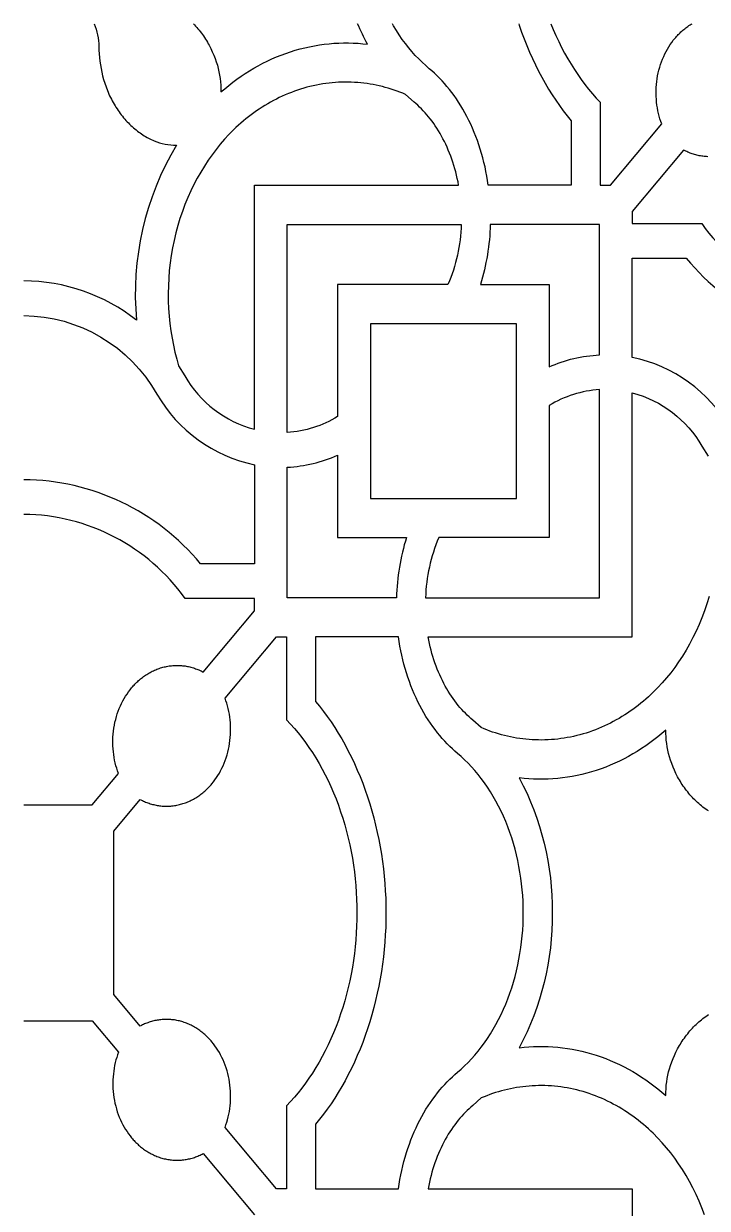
# Model space of a CAD drawing. Extents: x 59271 to 61367, y 41180 to 44085.
# Drawn here: x 59271.3 to 59394, y 43872 to 44084.6 of the extents above; entities that cross this region are included whole.
import ezdxf

# ---------------------------------------------------------------- set-up
doc = ezdxf.new("R2010")
doc.units = 0
doc.layers.get('0').update_dxf_attribs({"linetype": 'CONTINUOUS'})

msp = doc.modelspace()

# ---------------------------------------------------------------- linework, layer by layer
for points in [[(59283.94, 44084.61, -0.072892), (59284.79, 44080.52), (59284.79, 44079.87), (59284.82, 44079.22), (59284.87, 44078.56), (59284.94, 44077.89), (59285.03, 44077.23), (59285.15, 44076.56), (59285.28, 44075.89), (59285.44, 44075.23), (59285.62, 44074.57), (59285.82, 44073.91), (59286.05, 44073.26), (59286.29, 44072.62), (59286.43, 44072.31), (59286.56, 44071.99), (59286.7, 44071.68), (59286.85, 44071.38), (59287.01, 44071.07), (59287.16, 44070.77), (59287.33, 44070.47), (59287.49, 44070.18), (59287.67, 44069.89), (59287.84, 44069.61), (59288.03, 44069.33), (59288.21, 44069.05), (59288.4, 44068.78), (59288.6, 44068.51), (59288.8, 44068.25), (59289, 44067.99), (59289.21, 44067.74), (59289.42, 44067.5), (59289.63, 44067.26), (59289.85, 44067.02), (59290.07, 44066.79), (59290.29, 44066.57), (59290.52, 44066.35), (59290.75, 44066.14), (59290.98, 44065.93), (59291.22, 44065.73), (59291.46, 44065.54), (59291.7, 44065.35), (59291.94, 44065.17), (59292.18, 44065), (59292.43, 44064.83), (59292.67, 44064.66), (59292.92, 44064.51), (59293.17, 44064.36), (59293.42, 44064.21), (59293.67, 44064.07), (59293.93, 44063.94), (59294.18, 44063.82), (59294.43, 44063.7), (59294.69, 44063.58, 0.091636), (59298.7, 44062.81, 0.159593), (59291.53, 44031.37, 0.16816), (59271.27, 44038.44)], [(59301.75, 44084.61), (59301.92, 44084.43), (59302.14, 44084.2), (59302.35, 44083.95), (59302.56, 44083.71), (59302.77, 44083.45), (59302.97, 44083.2), (59303.17, 44082.94), (59303.36, 44082.67), (59303.55, 44082.41), (59303.73, 44082.14), (59303.91, 44081.86), (59304.08, 44081.58), (59304.25, 44081.3), (59304.41, 44081.02), (59304.57, 44080.73), (59304.86, 44080.15), (59305.14, 44079.56), (59305.4, 44078.97), (59305.63, 44078.37), (59305.85, 44077.77), (59306.04, 44077.16, -0.065359), (59306.69, 44072.36), (59307.39, 44072.95), (59308.09, 44073.53), (59308.81, 44074.1), (59309.55, 44074.64), (59310.29, 44075.17), (59311.05, 44075.67), (59311.82, 44076.16), (59312.6, 44076.63), (59313.39, 44077.07), (59314.2, 44077.5), (59315.01, 44077.9), (59315.83, 44078.28), (59316.65, 44078.64), (59317.49, 44078.98), (59318.33, 44079.29), (59319.18, 44079.58), (59320.03, 44079.84), (59320.89, 44080.08), (59321.75, 44080.3), (59322.62, 44080.49), (59323.49, 44080.66), (59324.36, 44080.81), (59325.23, 44080.93), (59326.1, 44081.02), (59326.97, 44081.09), (59327.84, 44081.14), (59328.71, 44081.16), (59329.57, 44081.16), (59330.44, 44081.14), (59331.3, 44081.09), (59332.15, 44081.02), (59333, 44080.93, -0.020138), (59331.23, 44084.61)], [(59394.12, 44060.74), (59393.9, 44060.75), (59393.68, 44060.76), (59393.46, 44060.78), (59393.24, 44060.81), (59393.02, 44060.84), (59392.8, 44060.87), (59392.59, 44060.91), (59392.38, 44060.96), (59392.16, 44061.01), (59391.95, 44061.06), (59391.74, 44061.12), (59391.54, 44061.18), (59391.33, 44061.25), (59391.13, 44061.32), (59390.93, 44061.4), (59390.73, 44061.47), (59390.53, 44061.56), (59390.34, 44061.65), (59390.14, 44061.74), (59389.95, 44061.83), (59389.77, 44061.93), (59380.56, 44050.92), (59380.56, 44048.72), (59393.02, 44048.72, 0.240747), (59422, 44033.63, 0.013206)], [(59271.27, 44032.22, -0.26745), (59295.2, 44018.11, 0.215544), (59312.71, 44005.44), (59312.71, 43987.66), (59303.02, 43987.66, 0.222359), (59271.27, 44002.75), (59271.27, 44002.75)], [(59394.33, 43981.8), (59393.94, 43980.5), (59393.51, 43979.23), (59393.04, 43977.98), (59392.54, 43976.76), (59392, 43975.56), (59391.44, 43974.4), (59390.84, 43973.26), (59390.21, 43972.16), (59389.56, 43971.09), (59388.88, 43970.06), (59388.17, 43969.07), (59387.45, 43968.11), (59386.7, 43967.19), (59385.94, 43966.3), (59385.13, 43965.43), (59384.3, 43964.59), (59383.87, 43964.18), (59383.44, 43963.78), (59382.99, 43963.38), (59382.54, 43963), (59382.08, 43962.62), (59381.62, 43962.25), (59381.15, 43961.89), (59380.67, 43961.53), (59380.19, 43961.19), (59379.7, 43960.86), (59379.2, 43960.53), (59378.69, 43960.22), (59378.19, 43959.91), (59377.67, 43959.62), (59377.15, 43959.33), (59376.63, 43959.06), (59376.1, 43958.8), (59375.56, 43958.55), (59375.02, 43958.31), (59374.48, 43958.08), (59373.93, 43957.86), (59373.38, 43957.65), (59372.83, 43957.46), (59372.27, 43957.28), (59371.71, 43957.11), (59371.15, 43956.95), (59370.58, 43956.81), (59370.02, 43956.67), (59369.45, 43956.55), (59368.88, 43956.45), (59368.31, 43956.35), (59367.74, 43956.27), (59367.16, 43956.19), (59366.59, 43956.14), (59366.02, 43956.09), (59365.44, 43956.06), (59364.87, 43956.03), (59364.3, 43956.02), (59363.73, 43956.03), (59363.16, 43956.04), (59362.59, 43956.07), (59362.03, 43956.11), (59361.46, 43956.16), (59360.9, 43956.22), (59360.35, 43956.3), (59359.79, 43956.38), (59359.24, 43956.48), (59358.69, 43956.59), (59358.14, 43956.71), (59357.6, 43956.84), (59357.06, 43956.98), (59356.53, 43957.13), (59356, 43957.29), (59355.47, 43957.46), (59354.95, 43957.64), (59354.44, 43957.84), (59353.93, 43958.04), (59353.43, 43958.25), (59351.91, 43959.6), (59351.57, 43959.89), (59351.24, 43960.19), (59350.91, 43960.5), (59350.58, 43960.83), (59350.25, 43961.16), (59349.93, 43961.51), (59349.61, 43961.88), (59349.29, 43962.25), (59348.98, 43962.64), (59348.68, 43963.04), (59348.38, 43963.46), (59348.08, 43963.88), (59347.79, 43964.32), (59347.51, 43964.77), (59347.24, 43965.23), (59346.97, 43965.7), (59346.71, 43966.19), (59346.45, 43966.68), (59346.21, 43967.19), (59345.97, 43967.71), (59345.74, 43968.23), (59345.52, 43968.77), (59345.31, 43969.31), (59345.11, 43969.86), (59344.92, 43970.42), (59344.74, 43970.99), (59344.57, 43971.57), (59344.42, 43972.15), (59344.27, 43972.74), (59344.13, 43973.33), (59344.01, 43973.93), (59343.89, 43974.53), (59380.56, 43974.53), (59380.56, 44018.35, -0.200602), (59393.05, 44008.78), (59394.19, 44006.96)], [(59271.27, 43944.38), (59283.55, 43944.38), (59288.28, 43950.03), (59288.12, 43950.49), (59287.97, 43950.95), (59287.83, 43951.42), (59287.71, 43951.91), (59287.6, 43952.4), (59287.51, 43952.9), (59287.43, 43953.41), (59287.37, 43953.92), (59287.32, 43954.45), (59287.29, 43954.97), (59287.28, 43955.5), (59287.28, 43956.03), (59287.3, 43956.56), (59287.34, 43957.09), (59287.39, 43957.62), (59287.47, 43958.15), (59287.56, 43958.68), (59287.66, 43959.2), (59287.79, 43959.71), (59287.93, 43960.22), (59288.08, 43960.71), (59288.25, 43961.2), (59288.44, 43961.68), (59288.64, 43962.15), (59288.85, 43962.6), (59289.07, 43963.04), (59289.31, 43963.47), (59289.56, 43963.88), (59289.82, 43964.28), (59290.09, 43964.67), (59290.37, 43965.04), (59290.65, 43965.39), (59290.8, 43965.56), (59290.95, 43965.73), (59291.1, 43965.9), (59291.25, 43966.06), (59291.41, 43966.22), (59291.58, 43966.38), (59291.74, 43966.54), (59291.91, 43966.69), (59292.08, 43966.84), (59292.26, 43966.99), (59292.43, 43967.13), (59292.62, 43967.27), (59292.8, 43967.41), (59292.99, 43967.54), (59293.17, 43967.67), (59293.37, 43967.8), (59293.56, 43967.92), (59293.76, 43968.04), (59293.95, 43968.15), (59294.16, 43968.26), (59294.36, 43968.36), (59294.56, 43968.46), (59294.77, 43968.56), (59294.98, 43968.65), (59295.19, 43968.73), (59295.4, 43968.81), (59295.62, 43968.89), (59295.83, 43968.96), (59296.05, 43969.03), (59296.27, 43969.09), (59296.49, 43969.14), (59296.71, 43969.19), (59296.93, 43969.24), (59297.15, 43969.28), (59297.37, 43969.32), (59297.59, 43969.35), (59297.81, 43969.37), (59298.04, 43969.39), (59298.26, 43969.41), (59298.48, 43969.42), (59298.7, 43969.42), (59298.93, 43969.42), (59299.15, 43969.42), (59299.37, 43969.41), (59299.59, 43969.39), (59299.81, 43969.37), (59300.03, 43969.35), (59300.24, 43969.32), (59300.46, 43969.28), (59300.68, 43969.24), (59300.89, 43969.2), (59301.1, 43969.15), (59301.31, 43969.09), (59301.52, 43969.03), (59301.73, 43968.97), (59301.93, 43968.9), (59302.14, 43968.83), (59302.34, 43968.76), (59302.54, 43968.68), (59302.73, 43968.6), (59302.93, 43968.51), (59303.12, 43968.42), (59303.31, 43968.32), (59303.5, 43968.23), (59312.71, 43979.23), (59312.71, 43981.43), (59300.25, 43981.43, 0.240747), (59271.27, 43996.53)], [(59394.26, 43943.29), (59394, 43943.46), (59393.74, 43943.63), (59393.49, 43943.82), (59393.24, 43944), (59392.99, 43944.2), (59392.74, 43944.4), (59392.5, 43944.61), (59392.26, 43944.82), (59392.03, 43945.04), (59391.8, 43945.26), (59391.57, 43945.49), (59391.35, 43945.72), (59391.13, 43945.96), (59390.91, 43946.2), (59390.7, 43946.45), (59390.5, 43946.7), (59390.29, 43946.96), (59390.1, 43947.22), (59389.91, 43947.48), (59389.72, 43947.75), (59389.54, 43948.02), (59389.36, 43948.29), (59389.19, 43948.57), (59389.02, 43948.85), (59388.86, 43949.14), (59388.7, 43949.42), (59388.4, 43950), (59388.12, 43950.59), (59387.87, 43951.18), (59387.63, 43951.78), (59387.42, 43952.39), (59387.22, 43952.99, -0.065359), (59386.57, 43957.8), (59385.88, 43957.2), (59385.17, 43956.62), (59384.45, 43956.06), (59383.72, 43955.51), (59382.97, 43954.99), (59382.21, 43954.48), (59381.44, 43953.99), (59380.66, 43953.53), (59379.87, 43953.08), (59379.07, 43952.66), (59378.26, 43952.25), (59377.44, 43951.87), (59376.61, 43951.51), (59375.78, 43951.18), (59374.94, 43950.87), (59374.09, 43950.58), (59373.23, 43950.31), (59372.38, 43950.07), (59371.51, 43949.85), (59370.65, 43949.66), (59369.78, 43949.49), (59368.91, 43949.35), (59368.04, 43949.23), (59367.17, 43949.13), (59366.3, 43949.06), (59365.43, 43949.01), (59364.56, 43948.99), (59363.69, 43948.99), (59362.83, 43949.02), (59361.97, 43949.06), (59361.11, 43949.13), (59360.26, 43949.23, -0.124595), (59366.19, 43925.01, -0.124595), (59360.26, 43900.78), (59361.11, 43900.88), (59361.97, 43900.95), (59362.83, 43901), (59363.69, 43901.02), (59364.56, 43901.02), (59365.43, 43901), (59366.3, 43900.95), (59367.17, 43900.88), (59368.04, 43900.79), (59368.91, 43900.67), (59369.78, 43900.52), (59370.65, 43900.35), (59371.51, 43900.16), (59372.38, 43899.94), (59373.23, 43899.7), (59374.09, 43899.44), (59374.94, 43899.15), (59375.78, 43898.84), (59376.61, 43898.5), (59377.44, 43898.14), (59378.26, 43897.76), (59379.07, 43897.36), (59379.87, 43896.93), (59380.66, 43896.49), (59381.44, 43896.02), (59382.21, 43895.53), (59382.97, 43895.03), (59383.72, 43894.5), (59384.45, 43893.95), (59385.17, 43893.39), (59385.88, 43892.81), (59386.57, 43892.22, -0.065359), (59387.22, 43897.02), (59387.42, 43897.62), (59387.63, 43898.23), (59387.87, 43898.83), (59388.12, 43899.42), (59388.4, 43900.01), (59388.7, 43900.59), (59388.86, 43900.88), (59389.02, 43901.16), (59389.19, 43901.44), (59389.36, 43901.72), (59389.54, 43901.99), (59389.72, 43902.27), (59389.91, 43902.53), (59390.1, 43902.8), (59390.29, 43903.06), (59390.5, 43903.31), (59390.7, 43903.57), (59390.91, 43903.81), (59391.13, 43904.06), (59391.35, 43904.29), (59391.57, 43904.53), (59391.8, 43904.75), (59392.03, 43904.98), (59392.26, 43905.19), (59392.5, 43905.41), (59392.74, 43905.61), (59392.99, 43905.81), (59393.24, 43906.01), (59393.49, 43906.2), (59393.74, 43906.38), (59394, 43906.56), (59394.26, 43906.73)], [(59393.51, 43870.78), (59393.04, 43872.03), (59392.54, 43873.25), (59392, 43874.45), (59391.44, 43875.61), (59390.84, 43876.75), (59390.21, 43877.85), (59389.56, 43878.92), (59388.88, 43879.95), (59388.17, 43880.95), (59387.45, 43881.91), (59386.7, 43882.83), (59385.94, 43883.72), (59385.13, 43884.58), (59384.3, 43885.42), (59383.87, 43885.83), (59383.44, 43886.23), (59382.99, 43886.63), (59382.54, 43887.02), (59382.08, 43887.39), (59381.62, 43887.76), (59381.15, 43888.13), (59380.67, 43888.48), (59380.19, 43888.82), (59379.7, 43889.16), (59379.2, 43889.48), (59378.69, 43889.8), (59378.19, 43890.1), (59377.67, 43890.4), (59377.15, 43890.68), (59376.63, 43890.95), (59376.1, 43891.22), (59375.56, 43891.47), (59375.02, 43891.71), (59374.48, 43891.94), (59373.93, 43892.15), (59373.38, 43892.36), (59372.83, 43892.55), (59372.27, 43892.73), (59371.71, 43892.9), (59371.15, 43893.06), (59370.58, 43893.21), (59370.02, 43893.34), (59369.45, 43893.46), (59368.88, 43893.57), (59368.31, 43893.66), (59367.74, 43893.75), (59367.16, 43893.82), (59366.59, 43893.88), (59366.02, 43893.92), (59365.44, 43893.96), (59364.87, 43893.98), (59364.3, 43893.99), (59363.73, 43893.98), (59363.16, 43893.97), (59362.59, 43893.94), (59362.03, 43893.9), (59361.46, 43893.85), (59360.9, 43893.79), (59360.35, 43893.72), (59359.79, 43893.63), (59359.24, 43893.53), (59358.69, 43893.42), (59358.14, 43893.3), (59357.6, 43893.17), (59357.06, 43893.03), (59356.53, 43892.88), (59356, 43892.72), (59355.47, 43892.55), (59354.95, 43892.37), (59354.44, 43892.18), (59353.93, 43891.98), (59353.43, 43891.77), (59351.91, 43890.41), (59351.57, 43890.12), (59351.24, 43889.82), (59350.91, 43889.51), (59350.58, 43889.19), (59350.25, 43888.85), (59349.93, 43888.5), (59349.61, 43888.14), (59349.29, 43887.76), (59348.98, 43887.37), (59348.68, 43886.97), (59348.38, 43886.56), (59348.08, 43886.13), (59347.79, 43885.69), (59347.51, 43885.24), (59347.24, 43884.78), (59346.97, 43884.31), (59346.71, 43883.82), (59346.45, 43883.33), (59346.21, 43882.82), (59345.97, 43882.31), (59345.74, 43881.78), (59345.52, 43881.25), (59345.31, 43880.7), (59345.11, 43880.15), (59344.92, 43879.59), (59344.74, 43879.02), (59344.57, 43878.44), (59344.42, 43877.86), (59344.27, 43877.27), (59344.13, 43876.68), (59344.01, 43876.08), (59343.89, 43875.48), (59380.56, 43875.48), (59380.56, 43831.66, 0.200602)]]:
    msp.add_lwpolyline(points, format="xyb")
for points in [[(59360.16, 44084.61), (59360.25, 44084.34), (59360.68, 44083.11), (59361.13, 44081.89), (59361.6, 44080.7), (59362.09, 44079.51), (59362.61, 44078.35), (59363.15, 44077.22), (59363.71, 44076.1), (59364.3, 44075.01), (59364.9, 44073.94), (59365.52, 44072.89), (59366.15, 44071.87), (59366.81, 44070.88), (59367.48, 44069.92), (59368.16, 44068.98), (59368.86, 44068.08), (59369.58, 44067.2), (59369.58, 44055.62), (59354.7, 44055.62), (59354.57, 44056.45), (59354.44, 44057.27), (59354.28, 44058.09), (59354.11, 44058.9), (59353.92, 44059.71), (59353.72, 44060.51), (59353.5, 44061.3), (59353.26, 44062.09), (59353.01, 44062.86), (59352.75, 44063.62), (59352.47, 44064.37), (59352.17, 44065.11), (59351.86, 44065.84), (59351.54, 44066.55), (59351.21, 44067.25), (59350.86, 44067.93), (59350.5, 44068.6), (59350.13, 44069.25), (59349.75, 44069.89), (59349.36, 44070.51), (59348.96, 44071.11), (59348.55, 44071.7), (59348.14, 44072.26), (59347.71, 44072.81), (59347.28, 44073.34), (59346.84, 44073.86), (59346.39, 44074.35), (59345.94, 44074.82), (59345.49, 44075.28), (59345.03, 44075.72), (59344.56, 44076.14), (59344.1, 44076.54), (59343.46, 44077.09), (59342.82, 44077.68), (59342.2, 44078.29), (59341.59, 44078.93), (59340.98, 44079.61), (59340.4, 44080.31), (59339.82, 44081.04), (59339.26, 44081.8), (59338.72, 44082.59), (59338.19, 44083.4), (59337.68, 44084.24), (59337.47, 44084.61)], [(59365.95, 44084.61), (59366.37, 44083.59), (59366.84, 44082.5), (59367.34, 44081.42), (59367.86, 44080.37), (59368.4, 44079.34), (59368.96, 44078.33), (59369.55, 44077.35), (59370.15, 44076.39), (59370.76, 44075.47), (59371.4, 44074.57), (59372.05, 44073.7), (59372.71, 44072.85), (59373.39, 44072.04), (59374.08, 44071.26), (59374.79, 44070.51), (59374.79, 44055.62), (59376.63, 44055.62), (59385.84, 44066.62), (59385.68, 44067.08), (59385.53, 44067.54), (59385.39, 44068.01), (59385.27, 44068.5), (59385.16, 44068.99), (59385.07, 44069.49), (59384.99, 44070), (59384.92, 44070.51), (59384.88, 44071.04), (59384.85, 44071.56), (59384.83, 44072.09), (59384.84, 44072.62), (59384.86, 44073.15), (59384.9, 44073.69), (59384.95, 44074.22), (59385.02, 44074.74), (59385.11, 44075.27), (59385.22, 44075.79), (59385.34, 44076.3), (59385.48, 44076.81), (59385.64, 44077.3), (59385.81, 44077.79), (59386, 44078.27), (59386.19, 44078.74), (59386.41, 44079.19), (59386.63, 44079.63), (59386.87, 44080.06), (59387.12, 44080.48), (59387.38, 44080.87), (59387.65, 44081.26), (59387.92, 44081.63), (59388.21, 44081.98), (59388.35, 44082.15), (59388.5, 44082.32), (59388.66, 44082.49), (59388.81, 44082.65), (59388.97, 44082.81), (59389.13, 44082.97), (59389.3, 44083.13), (59389.47, 44083.28), (59389.64, 44083.43), (59389.82, 44083.58), (59389.99, 44083.72), (59390.17, 44083.86), (59390.36, 44084), (59390.54, 44084.13), (59390.73, 44084.26), (59390.92, 44084.39), (59391.12, 44084.51), (59391.29, 44084.61)], [(59271.27, 43905.63), (59283.55, 43905.63), (59288.28, 43899.98), (59288.12, 43899.53), (59287.97, 43899.06), (59287.83, 43898.59), (59287.71, 43898.11), (59287.6, 43897.61), (59287.51, 43897.11), (59287.43, 43896.6), (59287.37, 43896.09), (59287.32, 43895.57), (59287.29, 43895.04), (59287.28, 43894.51), (59287.28, 43893.98), (59287.3, 43893.45), (59287.34, 43892.92), (59287.39, 43892.39), (59287.47, 43891.86), (59287.56, 43891.34), (59287.66, 43890.82), (59287.79, 43890.3), (59287.93, 43889.8), (59288.08, 43889.3), (59288.25, 43888.81), (59288.44, 43888.33), (59288.64, 43887.87), (59288.85, 43887.41), (59289.07, 43886.97), (59289.31, 43886.54), (59289.56, 43886.13), (59289.82, 43885.73), (59290.09, 43885.34), (59290.37, 43884.98), (59290.65, 43884.62), (59290.8, 43884.45), (59290.95, 43884.28), (59291.1, 43884.11), (59291.25, 43883.95), (59291.41, 43883.79), (59291.58, 43883.63), (59291.74, 43883.47), (59291.91, 43883.32), (59292.08, 43883.17), (59292.26, 43883.02), (59292.43, 43882.88), (59292.62, 43882.74), (59292.8, 43882.6), (59292.99, 43882.47), (59293.17, 43882.34), (59293.37, 43882.22), (59293.56, 43882.09), (59293.76, 43881.98), (59293.95, 43881.86), (59294.16, 43881.76), (59294.36, 43881.65), (59294.56, 43881.55), (59294.77, 43881.46), (59294.98, 43881.37), (59295.19, 43881.28), (59295.4, 43881.2), (59295.62, 43881.12), (59295.83, 43881.05), (59296.05, 43880.99), (59296.27, 43880.93), (59296.49, 43880.87), (59296.71, 43880.82), (59296.93, 43880.77), (59297.15, 43880.73), (59297.37, 43880.7), (59297.59, 43880.66), (59297.81, 43880.64), (59298.04, 43880.62), (59298.26, 43880.6), (59298.48, 43880.59), (59298.7, 43880.59), (59298.93, 43880.59), (59299.15, 43880.6), (59299.37, 43880.61), (59299.59, 43880.62), (59299.81, 43880.64), (59300.03, 43880.67), (59300.24, 43880.7), (59300.46, 43880.73), (59300.68, 43880.77), (59300.89, 43880.82), (59301.1, 43880.87), (59301.31, 43880.92), (59301.52, 43880.98), (59301.73, 43881.04), (59301.93, 43881.11), (59302.14, 43881.18), (59302.34, 43881.25), (59302.54, 43881.33), (59302.73, 43881.42), (59302.93, 43881.5), (59303.12, 43881.59), (59303.31, 43881.69), (59303.5, 43881.79), (59312.71, 43870.78)]]:
    msp.add_lwpolyline(points)
for points in [[(59300.21, 44021.38, 0.200602), (59312.71, 44011.8), (59312.71, 44055.62), (59349.37, 44055.62), (59349.26, 44056.22), (59349.13, 44056.82), (59349, 44057.41), (59348.85, 44058), (59348.69, 44058.58), (59348.52, 44059.16), (59348.34, 44059.73), (59348.15, 44060.29), (59347.95, 44060.84), (59347.74, 44061.39), (59347.52, 44061.92), (59347.3, 44062.45), (59347.06, 44062.96), (59346.81, 44063.47), (59346.56, 44063.97), (59346.3, 44064.45), (59346.03, 44064.92), (59345.75, 44065.38), (59345.47, 44065.83), (59345.18, 44066.27), (59344.89, 44066.7), (59344.59, 44067.11), (59344.28, 44067.51), (59343.97, 44067.9), (59343.66, 44068.28), (59343.34, 44068.64), (59343.02, 44068.99), (59342.69, 44069.33), (59342.36, 44069.65), (59342.03, 44069.97), (59341.7, 44070.26), (59341.36, 44070.55), (59339.84, 44071.91), (59339.34, 44072.12), (59338.83, 44072.32), (59338.31, 44072.51), (59337.79, 44072.69), (59337.27, 44072.86), (59336.74, 44073.02), (59336.2, 44073.17), (59335.67, 44073.32), (59335.12, 44073.45), (59334.58, 44073.57), (59334.03, 44073.67), (59333.48, 44073.77), (59332.92, 44073.86), (59332.36, 44073.93), (59331.8, 44073.99), (59331.24, 44074.04), (59330.67, 44074.08), (59330.1, 44074.11), (59329.54, 44074.13), (59328.97, 44074.13), (59328.39, 44074.12), (59327.82, 44074.1), (59327.25, 44074.06), (59326.68, 44074.02), (59326.1, 44073.96), (59325.53, 44073.89), (59324.96, 44073.8), (59324.39, 44073.71), (59323.82, 44073.6), (59323.25, 44073.48), (59322.68, 44073.35), (59322.12, 44073.2), (59321.55, 44073.04), (59320.99, 44072.87), (59320.44, 44072.69), (59319.88, 44072.5), (59319.33, 44072.29), (59318.79, 44072.08), (59318.24, 44071.85), (59317.7, 44071.61), (59317.17, 44071.36), (59316.64, 44071.09), (59316.11, 44070.82), (59315.59, 44070.54), (59315.08, 44070.24), (59314.57, 44069.94), (59314.07, 44069.62), (59313.57, 44069.3), (59313.08, 44068.96), (59312.6, 44068.62), (59312.12, 44068.27), (59311.65, 44067.91), (59311.18, 44067.54), (59310.72, 44067.16), (59310.27, 44066.77), (59309.83, 44066.37), (59309.39, 44065.97), (59308.97, 44065.56), (59308.13, 44064.72), (59307.33, 44063.86), (59306.56, 44062.97), (59305.82, 44062.05), (59305.09, 44061.09), (59304.39, 44060.09), (59303.71, 44059.06), (59303.06, 44057.99), (59302.43, 44056.89), (59301.83, 44055.76), (59301.26, 44054.59), (59300.73, 44053.39), (59300.23, 44052.17), (59299.76, 44050.92), (59299.33, 44049.65), (59298.94, 44048.36), (59298.58, 44047.05), (59298.27, 44045.72), (59298, 44044.38), (59297.76, 44043.02), (59297.57, 44041.66), (59297.42, 44040.3), (59297.31, 44038.93), (59297.25, 44037.56), (59297.22, 44036.19), (59297.24, 44034.83), (59297.29, 44033.48), (59297.39, 44032.13), (59297.52, 44030.8), (59297.69, 44029.48), (59297.9, 44028.18), (59298.15, 44026.9), (59298.42, 44025.64), (59298.74, 44024.41), (59299.08, 44023.19)], [(59327.64, 44014.08, -0.123377), (59318.6, 44011.23), (59318.6, 44048.58), (59349.85, 44048.58, -0.090687), (59347.46, 44037.78), (59327.64, 44037.78)], [(59365.63, 44023.01, -0.093744), (59374.67, 44025.15), (59374.67, 44048.58), (59355.06, 44048.58, -0.067508), (59353.27, 44037.78), (59365.63, 44037.78)], [(59423.9, 43998.02, -0.017043), (59422, 43997.93, -0.26745), (59398.06, 44012.05, 0.215544), (59380.56, 44024.71), (59380.56, 44042.5), (59390.25, 44042.5, 0.222359), (59422, 44027.41, 0.011427), (59423.9, 44027.46, 0.011427), (59425.79, 44027.41, 0.222359), (59457.54, 44042.5), (59467.23, 44042.5), (59467.23, 44024.71, 0.215544), (59449.73, 44012.05, -0.26745), (59425.79, 43997.93, -0.017043)], [(59345.8, 43992.38, 0.090687), (59343.42, 43981.57), (59374.67, 43981.57), (59374.67, 44018.92, 0.123377), (59365.63, 44016.07), (59365.63, 43992.38)], [(59318.6, 44005, 0.093744), (59327.64, 44007.15), (59327.64, 43992.38), (59340, 43992.38, 0.067508), (59338.2, 43981.57), (59318.6, 43981.57)]]:
    msp.add_lwpolyline(points, format="xyb", close=True)
for points in [[(59359.74, 44030.74), (59333.53, 44030.74), (59333.53, 43999.41), (59359.74, 43999.41)], [(59287.48, 43925.01), (59287.48, 43939.69), (59292.21, 43945.34), (59292.4, 43945.24), (59292.59, 43945.14), (59292.78, 43945.05), (59292.97, 43944.97), (59293.17, 43944.88), (59293.37, 43944.8), (59293.57, 43944.73), (59293.77, 43944.66), (59293.98, 43944.59), (59294.19, 43944.53), (59294.4, 43944.47), (59294.61, 43944.42), (59294.82, 43944.37), (59295.03, 43944.32), (59295.25, 43944.28), (59295.46, 43944.25), (59295.68, 43944.22), (59295.9, 43944.19), (59296.12, 43944.17), (59296.34, 43944.16), (59296.56, 43944.15), (59296.78, 43944.14), (59297, 43944.14), (59297.23, 43944.14), (59297.45, 43944.15), (59297.67, 43944.17), (59297.89, 43944.19), (59298.12, 43944.21), (59298.34, 43944.25), (59298.56, 43944.28), (59298.78, 43944.32), (59299, 43944.37), (59299.22, 43944.42), (59299.44, 43944.48), (59299.66, 43944.54), (59299.87, 43944.6), (59300.09, 43944.67), (59300.3, 43944.75), (59300.52, 43944.83), (59300.73, 43944.92), (59300.94, 43945.01), (59301.14, 43945.1), (59301.35, 43945.2), (59301.55, 43945.31), (59301.75, 43945.42), (59301.95, 43945.53), (59302.15, 43945.64), (59302.34, 43945.77), (59302.53, 43945.89), (59302.72, 43946.02), (59302.91, 43946.15), (59303.09, 43946.29), (59303.27, 43946.43), (59303.45, 43946.57), (59303.63, 43946.72), (59303.8, 43946.87), (59303.97, 43947.02), (59304.13, 43947.18), (59304.29, 43947.34), (59304.45, 43947.5), (59304.61, 43947.67), (59304.76, 43947.83), (59304.91, 43948), (59305.06, 43948.17), (59305.34, 43948.53), (59305.62, 43948.89), (59305.89, 43949.28), (59306.15, 43949.68), (59306.4, 43950.09), (59306.63, 43950.52), (59306.86, 43950.96), (59307.07, 43951.42), (59307.27, 43951.88), (59307.46, 43952.36), (59307.63, 43952.85), (59307.78, 43953.35), (59307.92, 43953.85), (59308.04, 43954.37), (59308.15, 43954.89), (59308.24, 43955.41), (59308.31, 43955.94), (59308.37, 43956.47), (59308.41, 43957), (59308.43, 43957.53), (59308.43, 43958.06), (59308.42, 43958.59), (59308.39, 43959.12), (59308.34, 43959.64), (59308.28, 43960.15), (59308.2, 43960.66), (59308.11, 43961.16), (59308, 43961.66), (59307.88, 43962.14), (59307.74, 43962.61), (59307.59, 43963.08), (59307.43, 43963.53), (59316.64, 43974.53), (59318.48, 43974.53), (59318.48, 43959.65), (59319.18, 43958.89), (59319.87, 43958.11), (59320.55, 43957.3), (59321.22, 43956.46), (59321.87, 43955.59), (59322.5, 43954.69), (59323.12, 43953.76), (59323.72, 43952.8), (59324.3, 43951.82), (59324.86, 43950.82), (59325.41, 43949.79), (59325.93, 43948.73), (59326.42, 43947.66), (59326.9, 43946.56), (59327.35, 43945.45), (59327.78, 43944.31), (59328.18, 43943.16), (59328.56, 43942), (59328.92, 43940.82), (59329.24, 43939.63), (59329.54, 43938.43), (59329.82, 43937.23), (59330.07, 43936.01), (59330.29, 43934.79), (59330.48, 43933.56), (59330.65, 43932.34), (59330.79, 43931.11), (59330.91, 43929.88), (59331, 43928.66), (59331.06, 43927.43), (59331.1, 43926.22), (59331.11, 43925.01), (59331.1, 43923.8), (59331.06, 43922.58), (59331, 43921.36), (59330.91, 43920.13), (59330.79, 43918.9), (59330.65, 43917.68), (59330.48, 43916.45), (59330.29, 43915.22), (59330.07, 43914), (59329.82, 43912.79), (59329.54, 43911.58), (59329.24, 43910.38), (59328.92, 43909.19), (59328.56, 43908.01), (59328.18, 43906.85), (59327.78, 43905.7), (59327.35, 43904.57), (59326.9, 43903.45), (59326.42, 43902.36), (59325.93, 43901.28), (59325.41, 43900.23), (59324.86, 43899.2), (59324.3, 43898.19), (59323.72, 43897.21), (59323.12, 43896.25), (59322.5, 43895.33), (59321.87, 43894.43), (59321.22, 43893.55), (59320.55, 43892.71), (59319.87, 43891.9), (59319.18, 43891.12), (59318.48, 43890.37), (59318.48, 43875.48), (59316.64, 43875.48), (59307.43, 43886.48), (59307.59, 43886.94), (59307.74, 43887.4), (59307.88, 43887.87), (59308, 43888.36), (59308.11, 43888.85), (59308.2, 43889.35), (59308.28, 43889.86), (59308.34, 43890.37), (59308.39, 43890.89), (59308.42, 43891.42), (59308.43, 43891.95), (59308.43, 43892.48), (59308.41, 43893.01), (59308.37, 43893.54), (59308.31, 43894.07), (59308.24, 43894.6), (59308.15, 43895.13), (59308.04, 43895.65), (59307.92, 43896.16), (59307.78, 43896.66), (59307.63, 43897.16), (59307.46, 43897.65), (59307.27, 43898.13), (59307.07, 43898.6), (59306.86, 43899.05), (59306.63, 43899.49), (59306.4, 43899.92), (59306.15, 43900.33), (59305.89, 43900.73), (59305.62, 43901.12), (59305.34, 43901.49), (59305.06, 43901.84), (59304.91, 43902.01), (59304.76, 43902.18), (59304.61, 43902.35), (59304.45, 43902.51), (59304.29, 43902.67), (59304.13, 43902.83), (59303.97, 43902.99), (59303.8, 43903.14), (59303.63, 43903.29), (59303.45, 43903.44), (59303.27, 43903.58), (59303.09, 43903.72), (59302.91, 43903.86), (59302.72, 43903.99), (59302.53, 43904.12), (59302.34, 43904.25), (59302.15, 43904.37), (59301.95, 43904.48), (59301.75, 43904.6), (59301.55, 43904.71), (59301.35, 43904.81), (59301.14, 43904.91), (59300.94, 43905.01), (59300.73, 43905.1), (59300.52, 43905.18), (59300.3, 43905.26), (59300.09, 43905.34), (59299.87, 43905.41), (59299.66, 43905.48), (59299.44, 43905.54), (59299.22, 43905.59), (59299, 43905.64), (59298.78, 43905.69), (59298.56, 43905.73), (59298.34, 43905.77), (59298.12, 43905.8), (59297.89, 43905.82), (59297.67, 43905.84), (59297.45, 43905.86), (59297.23, 43905.87), (59297, 43905.87), (59296.78, 43905.87), (59296.56, 43905.87), (59296.34, 43905.86), (59296.12, 43905.84), (59295.9, 43905.82), (59295.68, 43905.8), (59295.46, 43905.76), (59295.25, 43905.73), (59295.03, 43905.69), (59294.82, 43905.65), (59294.61, 43905.6), (59294.4, 43905.54), (59294.19, 43905.48), (59293.98, 43905.42), (59293.77, 43905.35), (59293.57, 43905.28), (59293.37, 43905.21), (59293.17, 43905.13), (59292.97, 43905.05), (59292.78, 43904.96), (59292.59, 43904.87), (59292.4, 43904.77), (59292.21, 43904.68), (59287.48, 43910.33)], [(59360.98, 43925.01), (59360.97, 43926.03), (59360.93, 43927.07), (59360.87, 43928.11), (59360.79, 43929.15), (59360.68, 43930.2), (59360.55, 43931.24), (59360.39, 43932.29), (59360.2, 43933.33), (59359.99, 43934.37), (59359.76, 43935.4), (59359.5, 43936.43), (59359.21, 43937.45), (59358.9, 43938.45), (59358.57, 43939.44), (59358.21, 43940.42), (59357.83, 43941.39), (59357.42, 43942.33), (59356.99, 43943.26), (59356.54, 43944.16), (59356.07, 43945.05), (59355.58, 43945.91), (59355.08, 43946.75), (59354.55, 43947.56), (59354, 43948.35), (59353.44, 43949.11), (59352.87, 43949.84), (59352.28, 43950.55), (59351.68, 43951.22), (59351.07, 43951.86), (59350.44, 43952.48), (59349.81, 43953.06), (59349.17, 43953.62), (59348.7, 43954.02), (59348.24, 43954.43), (59347.78, 43954.87), (59347.32, 43955.33), (59346.87, 43955.8), (59346.43, 43956.3), (59345.99, 43956.81), (59345.55, 43957.34), (59345.13, 43957.89), (59344.71, 43958.46), (59344.3, 43959.04), (59343.9, 43959.64), (59343.51, 43960.26), (59343.13, 43960.9), (59342.76, 43961.55), (59342.4, 43962.22), (59342.06, 43962.9), (59341.72, 43963.6), (59341.4, 43964.32), (59341.09, 43965.04), (59340.8, 43965.78), (59340.52, 43966.53), (59340.25, 43967.29), (59340, 43968.07), (59339.77, 43968.85), (59339.55, 43969.64), (59339.35, 43970.44), (59339.16, 43971.25), (59338.99, 43972.06), (59338.83, 43972.88), (59338.69, 43973.71), (59338.57, 43974.53), (59323.69, 43974.53), (59323.69, 43962.95), (59324.4, 43962.08), (59325.1, 43961.17), (59325.79, 43960.23), (59326.46, 43959.27), (59327.11, 43958.28), (59327.75, 43957.26), (59328.37, 43956.22), (59328.97, 43955.15), (59329.55, 43954.05), (59330.11, 43952.94), (59330.65, 43951.8), (59331.17, 43950.64), (59331.67, 43949.46), (59332.14, 43948.26), (59332.59, 43947.04), (59333.01, 43945.81), (59333.41, 43944.56), (59333.79, 43943.3), (59334.14, 43942.03), (59334.46, 43940.74), (59334.76, 43939.45), (59335.04, 43938.15), (59335.28, 43936.84), (59335.5, 43935.53), (59335.69, 43934.21), (59335.86, 43932.89), (59336, 43931.57), (59336.12, 43930.25), (59336.2, 43928.93), (59336.27, 43927.62), (59336.3, 43926.31), (59336.32, 43925.01), (59336.3, 43923.7), (59336.27, 43922.39), (59336.2, 43921.08), (59336.12, 43919.76), (59336, 43918.44), (59335.86, 43917.12), (59335.69, 43915.8), (59335.5, 43914.49), (59335.28, 43913.17), (59335.04, 43911.86), (59334.76, 43910.56), (59334.46, 43909.27), (59334.14, 43907.98), (59333.79, 43906.71), (59333.41, 43905.45), (59333.01, 43904.2), (59332.59, 43902.97), (59332.14, 43901.75), (59331.67, 43900.55), (59331.17, 43899.37), (59330.65, 43898.21), (59330.11, 43897.07), (59329.55, 43895.96), (59328.97, 43894.86), (59328.37, 43893.8), (59327.75, 43892.75), (59327.11, 43891.73), (59326.46, 43890.74), (59325.79, 43889.78), (59325.1, 43888.84), (59324.4, 43887.94), (59323.69, 43887.06), (59323.69, 43875.48), (59338.57, 43875.48), (59338.69, 43876.31), (59338.83, 43877.13), (59338.99, 43877.95), (59339.16, 43878.76), (59339.35, 43879.57), (59339.55, 43880.37), (59339.77, 43881.16), (59340, 43881.95), (59340.25, 43882.72), (59340.52, 43883.48), (59340.8, 43884.23), (59341.09, 43884.97), (59341.4, 43885.7), (59341.72, 43886.41), (59342.06, 43887.11), (59342.4, 43887.79), (59342.76, 43888.46), (59343.13, 43889.11), (59343.51, 43889.75), (59343.9, 43890.37), (59344.3, 43890.97), (59344.71, 43891.56), (59345.13, 43892.12), (59345.55, 43892.67), (59345.99, 43893.2), (59346.43, 43893.71), (59346.87, 43894.21), (59347.32, 43894.68), (59347.78, 43895.14), (59348.24, 43895.58), (59348.7, 43896), (59349.17, 43896.4), (59349.81, 43896.95), (59350.44, 43897.53), (59351.07, 43898.15), (59351.68, 43898.79), (59352.28, 43899.47), (59352.87, 43900.17), (59353.44, 43900.9), (59354, 43901.66), (59354.55, 43902.45), (59355.08, 43903.26), (59355.58, 43904.1), (59356.07, 43904.96), (59356.54, 43905.85), (59356.99, 43906.75), (59357.42, 43907.68), (59357.83, 43908.63), (59358.21, 43909.59), (59358.57, 43910.57), (59358.9, 43911.56), (59359.21, 43912.57), (59359.5, 43913.58), (59359.76, 43914.61), (59359.99, 43915.64), (59360.2, 43916.68), (59360.39, 43917.72), (59360.55, 43918.77), (59360.68, 43919.82), (59360.79, 43920.86), (59360.87, 43921.9), (59360.93, 43922.94), (59360.97, 43923.98)]]:
    msp.add_lwpolyline(points, close=True)

doc.saveas('drawing.dxf')
